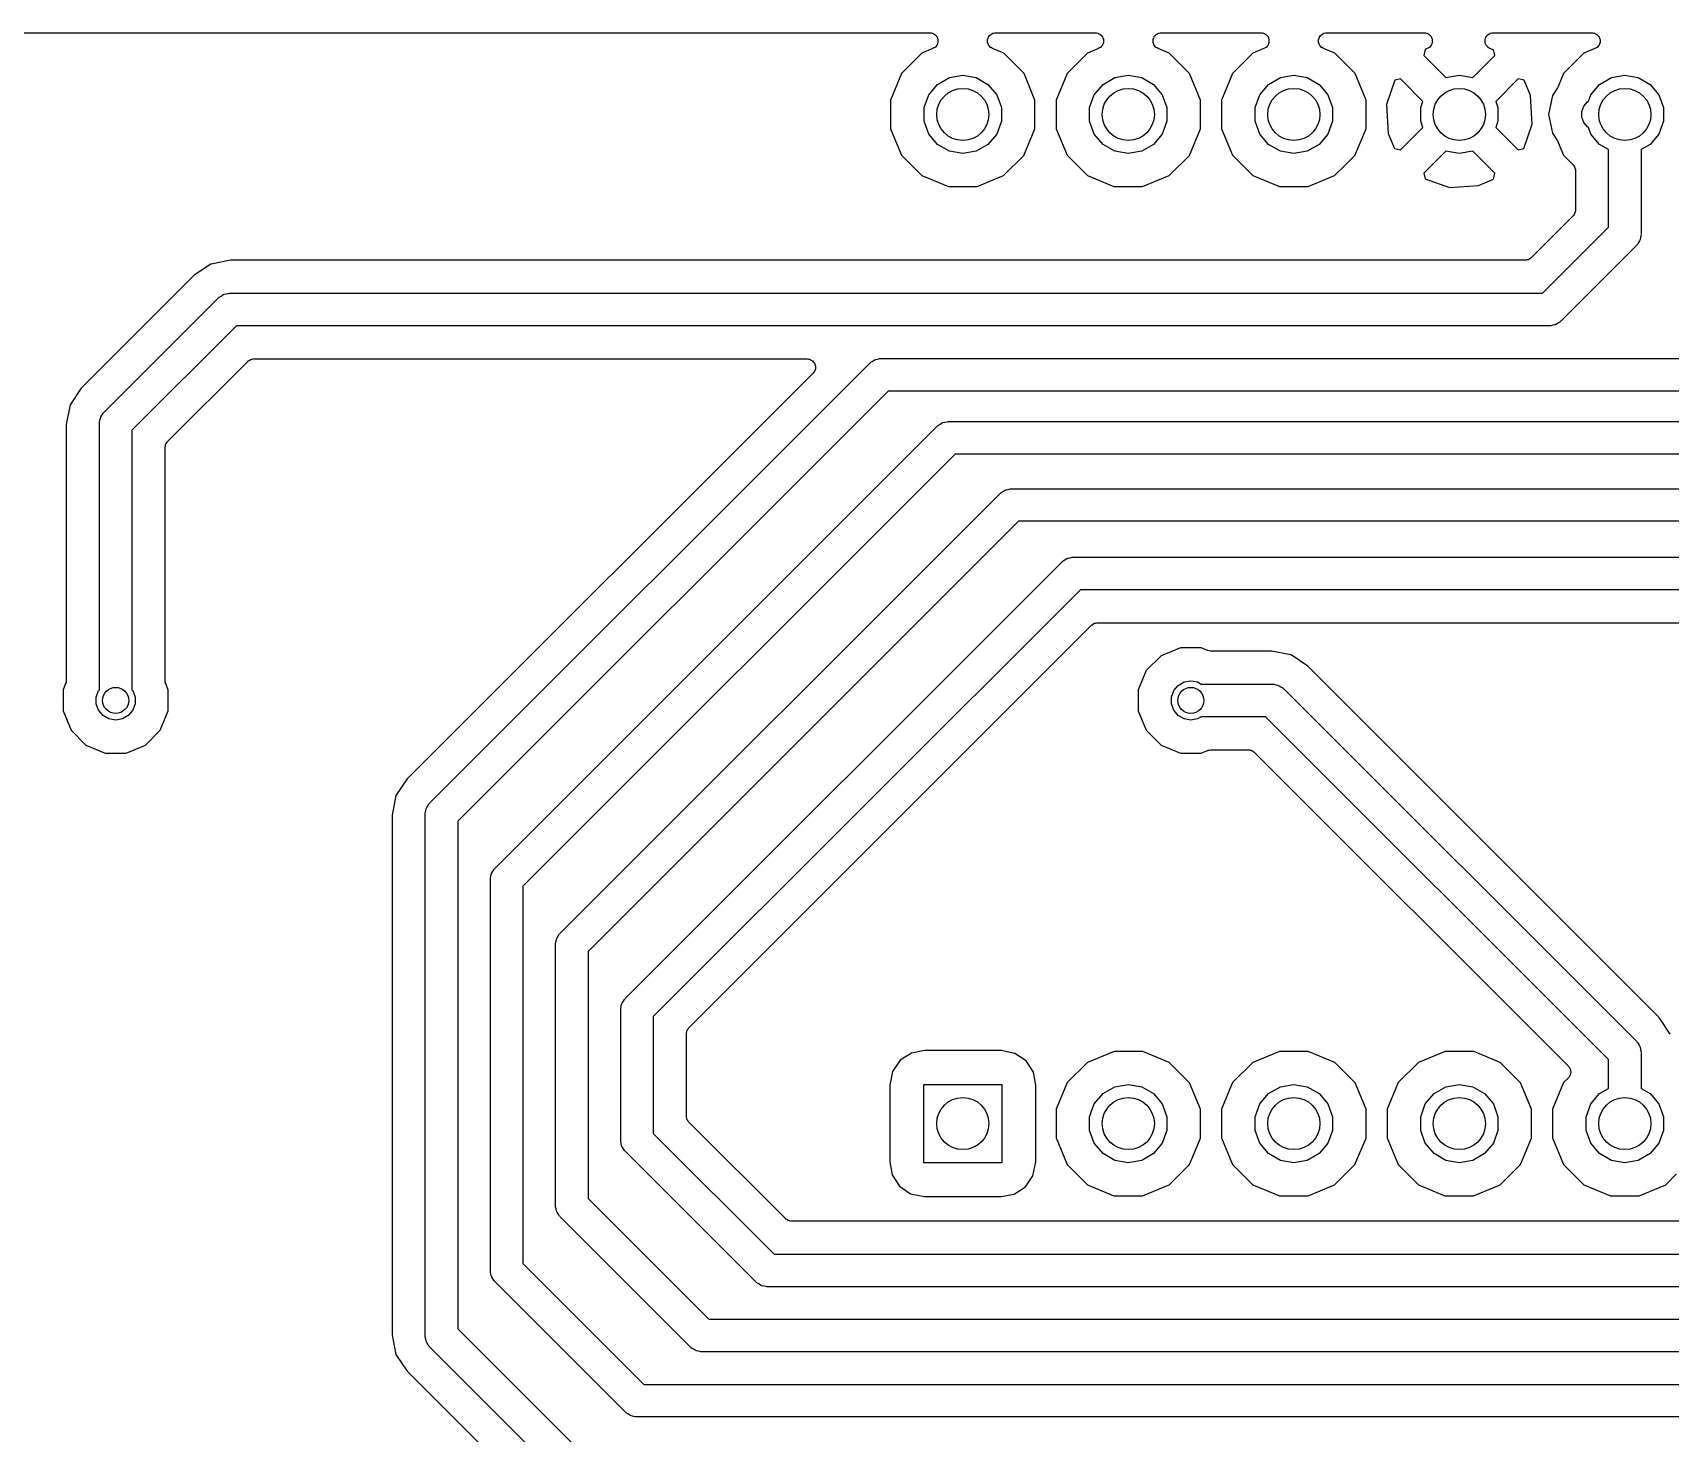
# Model space of a CAD drawing. Extents: x 36 to 201, y -145 to -29.
# Drawn here: x 143.73 to 168.86, y -50.5 to -29 of the extents above; entities that cross this region are included whole.
import ezdxf

# ---------------------------------------------------------------- set-up
doc = ezdxf.new("R2010")
doc.units = 0
doc.header["$MEASUREMENT"] = 0
doc.layers.add('BLACK', color=7, linetype='CONTINUOUS')

msp = doc.modelspace()

# ---------------------------------------------------------------- linework, layer by layer
at = {"layer": 'Black'}
for p, q in [((65.3929, -29), (157.494, -29)), ((157.494, -29), (157.513, -29.0034)), ((157.513, -29.0034), (157.532, -29.0059)), ((157.532, -29.0059), (157.534, -29.0072)), ((157.534, -29.0072), (157.537, -29.0077)), ((157.537, -29.0077), (157.554, -29.0174)), ((157.554, -29.0174), (157.571, -29.0263)), ((157.571, -29.0263), (157.573, -29.0283)), ((157.573, -29.0283), (157.575, -29.0297)), ((157.575, -29.0297), (157.588, -29.0446)), ((157.588, -29.0446), (157.601, -29.0589)), ((157.601, -29.0589), (157.602, -29.0614)), ((157.602, -29.0614), (157.604, -29.0635)), ((157.604, -29.0635), (157.61, -29.0817)), ((157.61, -29.0817), (157.618, -29.0996)), ((157.619, -29.1491), (157.612, -29.1673)), ((157.618, -29.0996), (157.618, -29.1024)), ((157.618, -29.1024), (157.619, -29.1049)), ((157.619, -29.1049), (157.619, -29.1243)), ((157.619, -29.1243), (157.619, -29.1437)), ((157.619, -29.1437), (157.619, -29.1463)), ((157.619, -29.1463), (157.619, -29.1491)), ((158.38, -29.1435), (158.381, -29.1242)), ((158.381, -29.1462), (158.38, -29.1435)), ((158.381, -29.1049), (158.382, -29.1023)), ((158.381, -29.1242), (158.381, -29.1049)), ((158.381, -29.1491), (158.381, -29.1462)), ((158.388, -29.1672), (158.381, -29.1491)), ((158.382, -29.0994), (158.39, -29.0816)), ((158.382, -29.1023), (158.382, -29.0994)), ((158.39, -29.0816), (158.396, -29.0635)), ((158.396, -29.0635), (158.398, -29.0613)), ((158.398, -29.0613), (158.399, -29.0587)), ((158.399, -29.0587), (158.412, -29.0445)), ((158.412, -29.0445), (158.425, -29.0297)), ((158.425, -29.0297), (158.427, -29.0283)), ((158.427, -29.0283), (158.429, -29.0262)), ((158.429, -29.0262), (158.446, -29.0173)), ((158.446, -29.0173), (158.463, -29.0077)), ((158.463, -29.0077), (158.466, -29.0072)), ((158.466, -29.0072), (158.468, -29.0058)), ((158.468, -29.0058), (158.487, -29.0033)), ((158.487, -29.0033), (158.506, -29)), ((158.506, -29), (160.034, -29)), ((160.034, -29), (160.053, -29.0034)), ((160.053, -29.0034), (160.072, -29.0059)), ((160.072, -29.0059), (160.074, -29.0072)), ((160.074, -29.0072), (160.077, -29.0077)), ((160.077, -29.0077), (160.094, -29.0174)), ((160.094, -29.0174), (160.111, -29.0263)), ((160.111, -29.0263), (160.113, -29.0283)), ((160.113, -29.0283), (160.115, -29.0297)), ((160.115, -29.0297), (160.128, -29.0446)), ((160.128, -29.0446), (160.141, -29.0589)), ((160.141, -29.0589), (160.142, -29.0614)), ((160.142, -29.0614), (160.144, -29.0635)), ((160.144, -29.0635), (160.15, -29.0817)), ((160.15, -29.0817), (160.158, -29.0996)), ((160.159, -29.1491), (160.152, -29.1673)), ((160.158, -29.0996), (160.158, -29.1024)), ((160.158, -29.1024), (160.159, -29.1049)), ((160.159, -29.1049), (160.159, -29.1243)), ((160.159, -29.1243), (160.159, -29.1437)), ((160.159, -29.1437), (160.159, -29.1463)), ((160.159, -29.1463), (160.159, -29.1491)), ((160.92, -29.1435), (160.921, -29.1242)), ((160.921, -29.1462), (160.92, -29.1435)), ((160.921, -29.1049), (160.922, -29.1023)), ((160.921, -29.1242), (160.921, -29.1049)), ((160.921, -29.1491), (160.921, -29.1462)), ((160.928, -29.1672), (160.921, -29.1491)), ((160.922, -29.0994), (160.93, -29.0816)), ((160.922, -29.1023), (160.922, -29.0994)), ((160.93, -29.0816), (160.936, -29.0635)), ((160.936, -29.0635), (160.938, -29.0613)), ((160.938, -29.0613), (160.939, -29.0587)), ((160.939, -29.0587), (160.952, -29.0445)), ((160.952, -29.0445), (160.965, -29.0297)), ((160.965, -29.0297), (160.967, -29.0283)), ((160.967, -29.0283), (160.969, -29.0262)), ((160.969, -29.0262), (160.986, -29.0173)), ((160.986, -29.0173), (161.003, -29.0077)), ((161.003, -29.0077), (161.006, -29.0072)), ((161.006, -29.0072), (161.008, -29.0058)), ((161.008, -29.0058), (161.027, -29.0033)), ((161.027, -29.0033), (161.046, -29)), ((161.046, -29), (162.574, -29)), ((162.574, -29), (162.593, -29.0034)), ((162.593, -29.0034), (162.612, -29.0059)), ((162.612, -29.0059), (162.614, -29.0072)), ((162.614, -29.0072), (162.617, -29.0077)), ((162.617, -29.0077), (162.634, -29.0174)), ((162.634, -29.0174), (162.651, -29.0263)), ((162.651, -29.0263), (162.653, -29.0283)), ((162.653, -29.0283), (162.655, -29.0297)), ((162.655, -29.0297), (162.668, -29.0446)), ((162.668, -29.0446), (162.681, -29.0589)), ((162.681, -29.0589), (162.682, -29.0614)), ((162.682, -29.0614), (162.684, -29.0635)), ((162.684, -29.0635), (162.69, -29.0817)), ((162.69, -29.0817), (162.698, -29.0996)), ((162.699, -29.1491), (162.692, -29.1673)), ((162.698, -29.0996), (162.698, -29.1024)), ((162.698, -29.1024), (162.699, -29.1049)), ((162.699, -29.1049), (162.699, -29.1243)), ((162.699, -29.1243), (162.699, -29.1437)), ((162.699, -29.1437), (162.699, -29.1463)), ((162.699, -29.1463), (162.699, -29.1491)), ((163.46, -29.1435), (163.461, -29.1242)), ((163.461, -29.1462), (163.46, -29.1435)), ((163.461, -29.1049), (163.462, -29.1023)), ((163.461, -29.1242), (163.461, -29.1049)), ((163.461, -29.1491), (163.461, -29.1462)), ((163.468, -29.1672), (163.461, -29.1491)), ((163.462, -29.0994), (163.47, -29.0816)), ((163.462, -29.1023), (163.462, -29.0994)), ((163.47, -29.0816), (163.476, -29.0635)), ((163.476, -29.0635), (163.478, -29.0613)), ((163.478, -29.0613), (163.479, -29.0587)), ((163.479, -29.0587), (163.492, -29.0445)), ((163.492, -29.0445), (163.505, -29.0297)), ((163.505, -29.0297), (163.507, -29.0283)), ((163.507, -29.0283), (163.509, -29.0262)), ((163.509, -29.0262), (163.526, -29.0173)), ((163.526, -29.0173), (163.543, -29.0077)), ((163.543, -29.0077), (163.546, -29.0072)), ((163.546, -29.0072), (163.548, -29.0058)), ((163.548, -29.0058), (163.567, -29.0033)), ((163.567, -29.0033), (163.586, -29)), ((163.586, -29), (165.08, -29)), ((165.08, -29), (165.099, -29.0034)), ((165.099, -29.0034), (165.118, -29.0059)), ((165.118, -29.0059), (165.121, -29.0072)), ((165.121, -29.0072), (165.124, -29.0077)), ((165.124, -29.0077), (165.14, -29.0173)), ((165.14, -29.0173), (165.157, -29.0262)), ((165.157, -29.0262), (165.159, -29.0283)), ((165.159, -29.0283), (165.162, -29.0297)), ((165.162, -29.0297), (165.174, -29.0445)), ((165.174, -29.0445), (165.187, -29.0588)), ((165.187, -29.0588), (165.188, -29.0614)), ((165.188, -29.0614), (165.19, -29.0635)), ((165.19, -29.0635), (165.197, -29.0817)), ((165.197, -29.0817), (165.204, -29.0995)), ((165.205, -29.1491), (165.199, -29.1672)), ((165.204, -29.0995), (165.204, -29.1023)), ((165.204, -29.1023), (165.205, -29.1049)), ((165.205, -29.1049), (165.205, -29.1243)), ((165.205, -29.1243), (165.206, -29.1436)), ((165.206, -29.1436), (165.205, -29.1462)), ((165.205, -29.1462), (165.205, -29.1491)), ((166.015, -29.1072), (166.016, -29.1061)), ((166.016, -29.1281), (166.015, -29.1072)), ((166.016, -29.1049), (166.023, -29.0853)), ((166.016, -29.1061), (166.016, -29.1049)), ((166.016, -29.1491), (166.016, -29.1281)), ((166.016, -29.1502), (166.016, -29.1491)), ((166.016, -29.1513), (166.016, -29.1502)), ((166.023, -29.0853), (166.029, -29.0655)), ((166.029, -29.0655), (166.03, -29.0646)), ((166.03, -29.0646), (166.031, -29.0635)), ((166.031, -29.0635), (166.044, -29.0475)), ((166.044, -29.0475), (166.057, -29.0312)), ((166.057, -29.0312), (166.058, -29.0306)), ((166.058, -29.0306), (166.059, -29.0297)), ((166.059, -29.0297), (166.077, -29.0192)), ((166.077, -29.0192), (166.095, -29.0085)), ((166.095, -29.0085), (166.096, -29.0082)), ((166.096, -29.0082), (166.097, -29.0077)), ((166.097, -29.0077), (166.118, -29.004)), ((166.118, -29.004), (166.138, -29)), ((166.138, -29), (166.139, -29.0002)), ((166.139, -29.0002), (166.141, -29)), ((166.141, -29), (167.654, -29)), ((167.654, -29), (167.673, -29.0034)), ((167.673, -29.0034), (167.692, -29.0059)), ((167.692, -29.0059), (167.694, -29.0072)), ((167.694, -29.0072), (167.697, -29.0077)), ((167.697, -29.0077), (167.714, -29.0174)), ((167.714, -29.0174), (167.731, -29.0263)), ((167.731, -29.0263), (167.733, -29.0283)), ((167.733, -29.0283), (167.735, -29.0297)), ((167.735, -29.0297), (167.748, -29.0446)), ((167.748, -29.0446), (167.761, -29.0589)), ((167.761, -29.0589), (167.762, -29.0614)), ((167.762, -29.0614), (167.764, -29.0635)), ((167.764, -29.0635), (167.77, -29.0817)), ((167.77, -29.0817), (167.778, -29.0996)), ((167.779, -29.1491), (167.772, -29.1673)), ((167.778, -29.0996), (167.778, -29.1024)), ((167.778, -29.1024), (167.779, -29.1049)), ((167.779, -29.1049), (167.779, -29.1243)), ((167.779, -29.1243), (167.779, -29.1437)), ((167.779, -29.1437), (167.779, -29.1463)), ((167.779, -29.1463), (167.779, -29.1491)), ((157.373, -29.3141), (157.061, -29.6255)), ((157.542, -29.2444), (157.373, -29.3141)), ((157.558, -29.234), (157.542, -29.2444)), ((157.575, -29.2243), (157.558, -29.234)), ((157.577, -29.2222), (157.575, -29.2243)), ((157.579, -29.2207), (157.577, -29.2222)), ((157.591, -29.2053), (157.579, -29.2207)), ((157.604, -29.1905), (157.591, -29.2053)), ((157.606, -29.1857), (157.604, -29.1879)), ((157.604, -29.1879), (157.604, -29.1905)), ((157.612, -29.1673), (157.606, -29.1857)), ((158.394, -29.1855), (158.388, -29.1672)), ((158.395, -29.1878), (158.394, -29.1855)), ((158.396, -29.1905), (158.395, -29.1878)), ((158.409, -29.2053), (158.396, -29.1905)), ((158.42, -29.2206), (158.409, -29.2053)), ((158.423, -29.2221), (158.42, -29.2206)), ((158.425, -29.2243), (158.423, -29.2221)), ((158.441, -29.2339), (158.425, -29.2243)), ((158.458, -29.2443), (158.441, -29.2339)), ((158.628, -29.3152), (158.458, -29.2443)), ((158.94, -29.6272), (158.628, -29.3152)), ((159.913, -29.3141), (159.601, -29.6255)), ((160.082, -29.2444), (159.913, -29.3141)), ((160.098, -29.234), (160.082, -29.2444)), ((160.115, -29.2243), (160.098, -29.234)), ((160.117, -29.2222), (160.115, -29.2243)), ((160.119, -29.2207), (160.117, -29.2222)), ((160.131, -29.2053), (160.119, -29.2207)), ((160.144, -29.1905), (160.131, -29.2053)), ((160.146, -29.1857), (160.144, -29.1879)), ((160.144, -29.1879), (160.144, -29.1905)), ((160.152, -29.1673), (160.146, -29.1857)), ((160.934, -29.1855), (160.928, -29.1672)), ((160.935, -29.1878), (160.934, -29.1855)), ((160.936, -29.1905), (160.935, -29.1878)), ((160.949, -29.2053), (160.936, -29.1905)), ((160.96, -29.2206), (160.949, -29.2053)), ((160.963, -29.2221), (160.96, -29.2206)), ((160.965, -29.2243), (160.963, -29.2221)), ((160.981, -29.2339), (160.965, -29.2243)), ((160.998, -29.2443), (160.981, -29.2339)), ((161.168, -29.3152), (160.998, -29.2443)), ((161.48, -29.6272), (161.168, -29.3152)), ((162.453, -29.3141), (162.141, -29.6255)), ((162.622, -29.2444), (162.453, -29.3141)), ((162.638, -29.234), (162.622, -29.2444)), ((162.655, -29.2243), (162.638, -29.234)), ((162.657, -29.2222), (162.655, -29.2243)), ((162.659, -29.2207), (162.657, -29.2222)), ((162.671, -29.2053), (162.659, -29.2207)), ((162.684, -29.1905), (162.671, -29.2053)), ((162.686, -29.1857), (162.684, -29.1879)), ((162.684, -29.1879), (162.684, -29.1905)), ((162.692, -29.1673), (162.686, -29.1857)), ((163.474, -29.1855), (163.468, -29.1672)), ((163.475, -29.1878), (163.474, -29.1855)), ((163.476, -29.1905), (163.475, -29.1878)), ((163.489, -29.2053), (163.476, -29.1905)), ((163.5, -29.2206), (163.489, -29.2053)), ((163.503, -29.2221), (163.5, -29.2206)), ((163.505, -29.2243), (163.503, -29.2221)), ((163.521, -29.2339), (163.505, -29.2243)), ((163.538, -29.2443), (163.521, -29.2339)), ((163.708, -29.3152), (163.538, -29.2443)), ((164.02, -29.6272), (163.708, -29.3152)), ((165.096, -29.2578), (165.076, -29.3506)), ((165.076, -29.3506), (165.414, -29.6883)), ((165.129, -29.2443), (165.096, -29.2578)), ((165.145, -29.234), (165.129, -29.2443)), ((165.162, -29.2243), (165.145, -29.234)), ((165.164, -29.2221), (165.162, -29.2243)), ((165.166, -29.2206), (165.164, -29.2221)), ((165.178, -29.2053), (165.166, -29.2206)), ((165.19, -29.1905), (165.178, -29.2053)), ((165.191, -29.1879), (165.19, -29.1905)), ((165.193, -29.1856), (165.191, -29.1879)), ((165.199, -29.1672), (165.193, -29.1856)), ((165.826, -29.6883), (166.164, -29.3506)), ((166.023, -29.1708), (166.016, -29.1513)), ((166.031, -29.1905), (166.023, -29.1708)), ((166.031, -29.1914), (166.031, -29.1905)), ((166.032, -29.1925), (166.031, -29.1914)), ((166.046, -29.2083), (166.032, -29.1925)), ((166.059, -29.2243), (166.046, -29.2083)), ((166.06, -29.2249), (166.059, -29.2243)), ((166.061, -29.2258), (166.06, -29.2249)), ((166.079, -29.2359), (166.061, -29.2258)), ((166.097, -29.2463), (166.079, -29.2359)), ((166.098, -29.2465), (166.097, -29.2463)), ((166.099, -29.2471), (166.098, -29.2465)), ((166.145, -29.2628), (166.099, -29.2471)), ((166.164, -29.3506), (166.145, -29.2628)), ((167.533, -29.3141), (167.221, -29.6255)), ((167.702, -29.2444), (167.533, -29.3141)), ((167.718, -29.234), (167.702, -29.2444)), ((167.735, -29.2243), (167.718, -29.234)), ((167.737, -29.2222), (167.735, -29.2243)), ((167.739, -29.2207), (167.737, -29.2222)), ((167.751, -29.2053), (167.739, -29.2207)), ((167.764, -29.1905), (167.751, -29.2053)), ((167.766, -29.1857), (167.764, -29.1879)), ((167.764, -29.1879), (167.764, -29.1905)), ((167.772, -29.1673), (167.766, -29.1857)), ((157.061, -29.6255), (156.892, -30.0326)), ((157.794, -29.688), (158, -29.6517)), ((158, -29.6517), (158.206, -29.688)), ((159.108, -30.0346), (158.94, -29.6272)), ((159.601, -29.6255), (159.432, -30.0326)), ((160.334, -29.688), (160.54, -29.6517)), ((160.54, -29.6517), (160.746, -29.688)), ((161.648, -30.0346), (161.48, -29.6272)), ((162.141, -29.6255), (161.972, -30.0326)), ((162.874, -29.688), (163.08, -29.6517)), ((163.08, -29.6517), (163.286, -29.688)), ((164.188, -30.0346), (164.02, -29.6272)), ((165.414, -29.688), (165.62, -29.6517)), ((165.62, -29.6517), (165.826, -29.688)), ((167.221, -29.6255), (167.138, -29.8256)), ((167.954, -29.688), (168.16, -29.6517)), ((168.16, -29.6517), (168.366, -29.688)), ((157.478, -29.9529), (157.613, -29.7926)), ((157.613, -29.7926), (157.794, -29.688)), ((158.206, -29.688), (158.387, -29.7926)), ((158.387, -29.7926), (158.522, -29.9529)), ((160.018, -29.9529), (160.153, -29.7926)), ((160.153, -29.7926), (160.334, -29.688)), ((160.746, -29.688), (160.927, -29.7926)), ((160.927, -29.7926), (161.062, -29.9529)), ((162.558, -29.9529), (162.693, -29.7926)), ((162.693, -29.7926), (162.874, -29.688)), ((163.286, -29.688), (163.467, -29.7926)), ((163.467, -29.7926), (163.602, -29.9529)), ((164.629, -29.7291), (164.501, -30.1024)), ((164.717, -29.7098), (164.629, -29.7291)), ((165.061, -30.0546), (164.717, -29.7098)), ((165.414, -29.6883), (165.414, -29.688)), ((165.826, -29.688), (165.826, -29.6883)), ((166.523, -29.7098), (166.179, -30.0546)), ((166.616, -29.7302), (166.523, -29.7098)), ((166.712, -29.9616), (166.616, -29.7302)), ((167.126, -29.8474), (167.048, -29.9649)), ((167.131, -29.836), (167.126, -29.8474)), ((167.138, -29.8256), (167.131, -29.836)), ((167.638, -29.9529), (167.773, -29.7926)), ((167.773, -29.7926), (167.954, -29.688)), ((168.366, -29.688), (168.547, -29.7926)), ((168.547, -29.7926), (168.682, -29.9529)), ((156.892, -30.0326), (156.892, -30.4734)), ((157.407, -30.1494), (157.478, -29.9529)), ((157.407, -30.3586), (157.407, -30.1494)), ((158.522, -29.9529), (158.593, -30.1494)), ((158.593, -30.1494), (158.593, -30.3586)), ((159.108, -30.4754), (159.108, -30.0346)), ((159.432, -30.0326), (159.432, -30.4734)), ((159.947, -30.1494), (160.018, -29.9529)), ((159.947, -30.3586), (159.947, -30.1494)), ((161.062, -29.9529), (161.133, -30.1494)), ((161.133, -30.1494), (161.133, -30.3586)), ((161.648, -30.4754), (161.648, -30.0346)), ((161.972, -30.0326), (161.972, -30.4734)), ((162.487, -30.1494), (162.558, -29.9529)), ((162.487, -30.3586), (162.487, -30.1494)), ((163.602, -29.9529), (163.673, -30.1494)), ((163.673, -30.1494), (163.673, -30.3586)), ((164.188, -30.0849), (164.188, -30.0346)), ((164.188, -30.4754), (164.188, -30.0849)), ((164.188, -30.0849), (164.188, -30.0849)), ((164.188, -30.0849), (164.188, -30.0849)), ((164.501, -30.1024), (164.528, -30.5464)), ((165.027, -30.1494), (165.061, -30.0546)), ((165.027, -30.3586), (165.027, -30.1494)), ((166.179, -30.0546), (166.213, -30.1494)), ((166.213, -30.1494), (166.213, -30.3586)), ((166.739, -30.4056), (166.712, -29.9616)), ((167.048, -29.9649), (166.99, -30.254)), ((167.5, -30.2106), (167.529, -30.129)), ((167.529, -30.129), (167.585, -30.0625)), ((167.585, -30.0625), (167.602, -30.0528)), ((167.602, -30.0528), (167.638, -29.9529)), ((168.682, -29.9529), (168.753, -30.1494)), ((168.753, -30.1494), (168.753, -30.3586)), ((157.478, -30.5551), (157.407, -30.3586)), ((158.593, -30.3586), (158.522, -30.5551)), ((160.018, -30.5551), (159.947, -30.3586)), ((161.133, -30.3586), (161.062, -30.5551)), ((162.558, -30.5551), (162.487, -30.3586)), ((163.673, -30.3586), (163.602, -30.5551)), ((165.061, -30.4534), (165.027, -30.3586)), ((166.213, -30.3586), (166.179, -30.4534)), ((166.611, -30.7789), (166.739, -30.4056)), ((166.99, -30.254), (167.048, -30.5431)), ((167.5, -30.2974), (167.5, -30.2106)), ((167.529, -30.379), (167.5, -30.2974)), ((167.585, -30.4455), (167.529, -30.379)), ((168.753, -30.3586), (168.682, -30.5551)), ((156.892, -30.4734), (157.06, -30.8808)), ((157.613, -30.7154), (157.478, -30.5551)), ((158.522, -30.5551), (158.387, -30.7154)), ((158.939, -30.8825), (159.108, -30.4754)), ((159.432, -30.4734), (159.6, -30.8808)), ((160.153, -30.7154), (160.018, -30.5551)), ((161.062, -30.5551), (160.927, -30.7154)), ((161.479, -30.8825), (161.648, -30.4754)), ((161.972, -30.4734), (162.14, -30.8808)), ((162.693, -30.7154), (162.558, -30.5551)), ((163.602, -30.5551), (163.467, -30.7154)), ((164.019, -30.8825), (164.188, -30.4754)), ((164.528, -30.5464), (164.624, -30.7778)), ((164.717, -30.7982), (165.061, -30.4534)), ((166.179, -30.4534), (166.523, -30.7982)), ((167.048, -30.5431), (167.126, -30.6606)), ((167.602, -30.4552), (167.585, -30.4455)), ((167.638, -30.5551), (167.602, -30.4552)), ((167.773, -30.7154), (167.638, -30.5551)), ((168.682, -30.5551), (168.547, -30.7154)), ((157.06, -30.8808), (157.372, -31.1928)), ((157.794, -30.82), (157.613, -30.7154)), ((158, -30.8563), (157.794, -30.82)), ((158.206, -30.82), (158, -30.8563)), ((158.387, -30.7154), (158.206, -30.82)), ((158.627, -31.1939), (158.939, -30.8825)), ((159.6, -30.8808), (159.912, -31.1928)), ((160.334, -30.82), (160.153, -30.7154)), ((160.54, -30.8563), (160.334, -30.82)), ((160.746, -30.82), (160.54, -30.8563)), ((160.927, -30.7154), (160.746, -30.82)), ((161.167, -31.1939), (161.479, -30.8825)), ((162.14, -30.8808), (162.452, -31.1928)), ((162.874, -30.82), (162.693, -30.7154)), ((163.08, -30.8563), (162.874, -30.82)), ((163.286, -30.82), (163.08, -30.8563)), ((163.467, -30.7154), (163.286, -30.82)), ((163.874, -31.0269), (164.019, -30.8825)), ((164.624, -30.7778), (164.717, -30.7982)), ((165.414, -30.8197), (165.076, -31.1574)), ((165.414, -30.82), (165.414, -30.8197)), ((165.62, -30.8563), (165.414, -30.82)), ((165.826, -30.82), (165.62, -30.8563)), ((166.164, -31.1574), (165.826, -30.8197)), ((165.826, -30.8197), (165.826, -30.82)), ((166.523, -30.7982), (166.611, -30.7789)), ((167.126, -30.6606), (167.132, -30.672)), ((167.132, -30.672), (167.138, -30.6826)), ((167.138, -30.6826), (167.22, -30.8808)), ((167.22, -30.8808), (167.365, -31.0258)), ((167.91, -30.7946), (167.773, -30.7154)), ((167.91, -31.9864), (167.91, -30.7946)), ((168.547, -30.7154), (168.41, -30.7946)), ((168.41, -30.7946), (168.41, -32.09)), ((163.707, -31.1939), (163.874, -31.0269)), ((165.076, -31.1574), (165.095, -31.2452)), ((166.144, -31.2502), (166.164, -31.1574)), ((167.365, -31.0258), (167.368, -31.0303)), ((167.368, -31.0303), (167.372, -31.0339)), ((167.372, -31.0339), (167.381, -31.0483)), ((167.381, -31.0483), (167.39, -31.062)), ((167.39, -31.062), (167.392, -31.0673)), ((167.392, -31.0673), (167.394, -31.0721)), ((167.394, -31.0721), (167.397, -31.0885)), ((167.397, -31.0885), (167.402, -31.1046)), ((167.402, -31.1046), (167.401, -31.1101)), ((167.401, -31.1101), (167.402, -31.1155)), ((167.402, -31.1155), (167.402, -31.7234)), ((157.372, -31.1928), (157.779, -31.3618)), ((157.779, -31.3618), (158.219, -31.3622)), ((158.219, -31.3622), (158.627, -31.1939)), ((159.912, -31.1928), (160.319, -31.3618)), ((160.319, -31.3618), (160.759, -31.3622)), ((160.759, -31.3622), (161.167, -31.1939)), ((162.452, -31.1928), (162.859, -31.3618)), ((162.859, -31.3618), (163.299, -31.3622)), ((163.299, -31.3622), (163.707, -31.1939)), ((165.095, -31.2452), (165.468, -31.3735)), ((165.468, -31.3735), (165.912, -31.346)), ((165.912, -31.346), (166.144, -31.2502)), ((167.365, -31.8132), (166.723, -32.4548)), ((167.368, -31.8086), (167.365, -31.8132)), ((167.372, -31.8051), (167.368, -31.8086)), ((167.381, -31.7907), (167.372, -31.8051)), ((167.39, -31.7771), (167.381, -31.7907)), ((167.392, -31.7717), (167.39, -31.7771)), ((167.394, -31.7669), (167.392, -31.7717)), ((167.397, -31.7505), (167.394, -31.7669)), ((167.402, -31.7345), (167.397, -31.7505)), ((167.402, -31.7234), (167.401, -31.7289)), ((167.401, -31.7289), (167.402, -31.7345)), ((166.896, -33), (167.91, -31.9864)), ((168.401, -32.1433), (168.395, -32.1755)), ((168.409, -32.1118), (168.401, -32.1433)), ((168.41, -32.09), (168.408, -32.1008)), ((168.408, -32.1008), (168.409, -32.1118)), ((168.337, -32.2668), (167.177, -33.4268)), ((168.343, -32.2578), (168.337, -32.2668)), ((168.352, -32.2507), (168.343, -32.2578)), ((168.368, -32.2224), (168.352, -32.2507)), ((168.387, -32.1957), (168.368, -32.2224)), ((168.389, -32.185), (168.387, -32.1957)), ((168.395, -32.1755), (168.389, -32.185)), ((146.461, -32.552), (146.205, -32.7229)), ((146.492, -32.5457), (146.461, -32.552)), ((146.763, -32.492), (146.492, -32.5457)), ((146.492, -32.5457), (146.492, -32.5457)), ((166.633, -32.492), (146.763, -32.492)), ((166.639, -32.491), (166.633, -32.492)), ((166.644, -32.4915), (166.639, -32.491)), ((166.661, -32.4872), (166.644, -32.4915)), ((166.677, -32.4843), (166.661, -32.4872)), ((166.682, -32.4815), (166.677, -32.4843)), ((166.687, -32.4801), (166.682, -32.4815)), ((166.701, -32.4706), (166.687, -32.4801)), ((166.715, -32.4623), (166.701, -32.4706)), ((166.719, -32.458), (166.715, -32.4623)), ((166.723, -32.4548), (166.719, -32.458)), ((146.205, -32.7229), (144.473, -34.4552)), ((144.823, -34.8232), (146.573, -33.0732)), ((146.573, -33.0732), (146.582, -33.0669)), ((146.582, -33.0669), (146.589, -33.0585)), ((146.589, -33.0585), (146.618, -33.0422)), ((146.618, -33.0422), (146.644, -33.0234)), ((146.644, -33.0234), (146.655, -33.0206)), ((146.655, -33.0206), (146.664, -33.0151)), ((146.664, -33.0151), (146.697, -33.0094)), ((146.697, -33.0094), (146.728, -33.001)), ((146.728, -33.001), (146.739, -33.0019)), ((146.739, -33.0019), (146.75, -33)), ((146.75, -33), (153.75, -33)), ((153.75, -33), (166.896, -33)), ((146.854, -33.5), (145.25, -35.1036)), ((153.75, -33.5), (146.854, -33.5)), ((167, -33.5), (153.75, -33.5)), ((167.011, -33.4981), (167, -33.5)), ((167.022, -33.499), (167.011, -33.4981)), ((167.053, -33.4906), (167.022, -33.499)), ((167.086, -33.4849), (167.053, -33.4906)), ((167.095, -33.4794), (167.086, -33.4849)), ((167.106, -33.4766), (167.095, -33.4794)), ((167.132, -33.4578), (167.106, -33.4766)), ((167.161, -33.4415), (167.132, -33.4578)), ((167.168, -33.4331), (167.161, -33.4415)), ((167.177, -33.4268), (167.168, -33.4331)), ((145.795, -35.2768), (147.027, -34.0452)), ((147.027, -34.0452), (147.031, -34.042)), ((147.031, -34.042), (147.035, -34.0377)), ((147.035, -34.0377), (147.049, -34.0294)), ((147.049, -34.0294), (147.063, -34.0199)), ((147.063, -34.0199), (147.068, -34.0185)), ((147.068, -34.0185), (147.073, -34.0157)), ((147.073, -34.0157), (147.089, -34.0128)), ((147.089, -34.0128), (147.106, -34.0085)), ((147.106, -34.0085), (147.111, -34.009)), ((147.111, -34.009), (147.117, -34.008)), ((147.117, -34.008), (155.613, -34.008)), ((149.823, -40.8232), (156.573, -34.0732)), ((155.613, -34.008), (155.63, -34.0109)), ((155.63, -34.0109), (155.646, -34.0123)), ((155.646, -34.0123), (155.651, -34.0147)), ((155.651, -34.0147), (155.657, -34.0157)), ((155.657, -34.0157), (155.671, -34.024)), ((155.671, -34.024), (155.686, -34.031)), ((155.686, -34.031), (155.69, -34.0349)), ((155.69, -34.0349), (155.695, -34.0377)), ((155.695, -34.0377), (155.706, -34.0504)), ((155.706, -34.0504), (155.717, -34.0622)), ((155.717, -34.0622), (155.72, -34.0672)), ((155.72, -34.0672), (155.723, -34.0715)), ((155.723, -34.0715), (155.729, -34.0871)), ((155.729, -34.0871), (155.736, -34.1021)), ((155.733, -34.1726), (155.729, -34.1887)), ((155.738, -34.1571), (155.733, -34.1726)), ((155.736, -34.1021), (155.737, -34.1077)), ((155.737, -34.1077), (155.738, -34.1129)), ((155.738, -34.1129), (155.738, -34.1295)), ((155.738, -34.1295), (155.74, -34.1461)), ((155.74, -34.1461), (155.738, -34.1515)), ((155.738, -34.1515), (155.738, -34.1571)), ((156.573, -34.0732), (156.582, -34.0669)), ((156.582, -34.0669), (156.589, -34.0585)), ((156.589, -34.0585), (156.618, -34.0422)), ((156.618, -34.0422), (156.644, -34.0234)), ((156.644, -34.0234), (156.655, -34.0206)), ((156.655, -34.0206), (156.664, -34.0151)), ((156.664, -34.0151), (156.697, -34.0094)), ((156.697, -34.0094), (156.728, -34.001)), ((156.728, -34.001), (156.739, -34.0019)), ((156.739, -34.0019), (156.75, -34)), ((156.75, -34), (177.646, -34)), ((155.703, -34.2248), (149.473, -40.4552)), ((155.713, -34.2112), (155.703, -34.2248)), ((155.723, -34.1985), (155.713, -34.2112)), ((155.725, -34.1932), (155.723, -34.1985)), ((155.729, -34.1887), (155.725, -34.1932)), ((144.473, -34.4552), (144.302, -34.7109)), ((156.854, -34.5), (150.25, -41.1036)), ((177.75, -34.5), (156.854, -34.5)), ((144.302, -34.7109), (144.242, -35.0125)), ((144.759, -34.9467), (144.765, -34.9145)), ((144.765, -34.9145), (144.771, -34.905)), ((144.771, -34.905), (144.773, -34.8943)), ((144.773, -34.8943), (144.792, -34.8676)), ((144.792, -34.8676), (144.808, -34.8393)), ((144.808, -34.8393), (144.817, -34.8322)), ((144.817, -34.8322), (144.823, -34.8232)), ((144.242, -35.0125), (144.242, -38.9432)), ((144.75, -35), (144.752, -34.9892)), ((144.75, -39.0866), (144.75, -35)), ((144.751, -34.9782), (144.759, -34.9467)), ((144.752, -34.9892), (144.751, -34.9782)), ((145.25, -35.1036), (145.25, -39.0866)), ((150.823, -41.8232), (157.603, -35.0432)), ((157.603, -35.0432), (157.612, -35.0369)), ((157.612, -35.0369), (157.619, -35.0285)), ((157.619, -35.0285), (157.648, -35.0122)), ((157.648, -35.0122), (157.674, -34.9934)), ((157.674, -34.9934), (157.685, -34.9906)), ((157.685, -34.9906), (157.694, -34.9851)), ((157.694, -34.9851), (157.727, -34.9794)), ((157.727, -34.9794), (157.758, -34.971)), ((157.758, -34.971), (157.769, -34.9719)), ((157.769, -34.9719), (157.78, -34.97)), ((157.78, -34.97), (180.396, -34.97)), ((145.758, -35.3555), (145.763, -35.3395)), ((145.759, -35.3611), (145.758, -35.3555)), ((145.758, -35.3666), (145.759, -35.3611)), ((145.758, -38.9434), (145.758, -35.3666)), ((145.763, -35.3395), (145.766, -35.3231)), ((145.766, -35.3231), (145.768, -35.3183)), ((145.768, -35.3183), (145.77, -35.3129)), ((145.77, -35.3129), (145.779, -35.2993)), ((145.779, -35.2993), (145.788, -35.2849)), ((145.788, -35.2849), (145.792, -35.2814)), ((145.792, -35.2814), (145.795, -35.2768)), ((157.884, -35.47), (151.25, -42.1036)), ((180.5, -35.47), (157.884, -35.47)), ((151.823, -42.8232), (158.573, -36.0732)), ((158.573, -36.0732), (158.582, -36.0669)), ((158.582, -36.0669), (158.589, -36.0585)), ((158.589, -36.0585), (158.618, -36.0422)), ((158.618, -36.0422), (158.644, -36.0234)), ((158.644, -36.0234), (158.655, -36.0206)), ((158.655, -36.0206), (158.664, -36.0151)), ((158.664, -36.0151), (158.697, -36.0094)), ((158.697, -36.0094), (158.728, -36.001)), ((158.728, -36.001), (158.739, -36.0019)), ((158.739, -36.0019), (158.75, -36)), ((158.75, -36), (181.646, -36)), ((158.854, -36.5), (152.25, -43.1036)), ((181.75, -36.5), (158.854, -36.5)), ((152.823, -43.8232), (159.523, -37.1232)), ((159.523, -37.1232), (159.532, -37.1169)), ((159.532, -37.1169), (159.539, -37.1085)), ((159.539, -37.1085), (159.568, -37.0922)), ((159.568, -37.0922), (159.594, -37.0734)), ((159.594, -37.0734), (159.605, -37.0706)), ((159.605, -37.0706), (159.614, -37.0651)), ((159.614, -37.0651), (159.647, -37.0594)), ((159.647, -37.0594), (159.678, -37.051)), ((159.678, -37.051), (159.689, -37.0519)), ((159.689, -37.0519), (159.7, -37.05)), ((159.7, -37.05), (182.096, -37.05)), ((159.804, -37.55), (153.25, -44.1036)), ((182.2, -37.55), (159.804, -37.55)), ((158.727, -39.3454), (159.977, -38.0952)), ((159.977, -38.0952), (159.981, -38.092)), ((159.981, -38.092), (159.985, -38.0877)), ((159.985, -38.0877), (159.999, -38.0794)), ((159.999, -38.0794), (160.013, -38.0699)), ((160.013, -38.0699), (160.018, -38.0685)), ((160.018, -38.0685), (160.023, -38.0657)), ((160.023, -38.0657), (160.039, -38.0628)), ((160.039, -38.0628), (160.056, -38.0585)), ((160.056, -38.0585), (160.061, -38.059)), ((160.061, -38.059), (160.067, -38.058)), ((160.067, -38.058), (182.187, -38.058)), ((161.34, -38.4419), (161.043, -38.5646)), ((161.661, -38.4421), (161.34, -38.4419)), ((161.758, -38.4823), (161.661, -38.4421)), ((161.043, -38.5646), (160.815, -38.7917)), ((161.761, -38.4829), (161.758, -38.4823)), ((161.763, -38.4843), (161.761, -38.4829)), ((161.782, -38.4877), (161.763, -38.4843)), ((161.801, -38.4919), (161.782, -38.4877)), ((161.804, -38.4915), (161.801, -38.4919)), ((161.807, -38.492), (161.804, -38.4915)), ((162.737, -38.492), (161.807, -38.492)), ((163.008, -38.5457), (162.737, -38.492)), ((163.039, -38.552), (163.008, -38.5457)), ((163.008, -38.5457), (163.008, -38.5457)), ((163.295, -38.7229), (163.039, -38.552)), ((144.242, -38.9488), (144.238, -38.9676)), ((144.242, -38.9432), (144.242, -38.946)), ((144.242, -38.946), (144.242, -38.9488)), ((145.758, -38.9461), (145.758, -38.9434)), ((145.758, -38.9489), (145.758, -38.9461)), ((145.762, -38.9678), (145.758, -38.9489)), ((160.815, -38.7917), (160.692, -39.0886)), ((161.397, -38.967), (161.5, -38.9489)), ((161.5, -38.9489), (161.603, -38.967)), ((164.134, -39.5621), (163.295, -38.7229)), ((144.232, -38.9919), (144.192, -39.0886)), ((144.192, -39.0886), (144.192, -39.41)), ((144.233, -38.9891), (144.232, -38.9919)), ((144.234, -38.9866), (144.233, -38.9891)), ((144.238, -38.9676), (144.234, -38.9866)), ((144.703, -39.1977), (144.739, -39.0994)), ((144.703, -39.3023), (144.703, -39.1977)), ((144.739, -39.0994), (144.75, -39.0866)), ((145.25, -39.0866), (145.261, -39.0994)), ((145.261, -39.0994), (145.297, -39.1977)), ((145.297, -39.1977), (145.297, -39.3023)), ((145.766, -38.9869), (145.762, -38.9678)), ((145.767, -38.9892), (145.766, -38.9869)), ((145.768, -38.9919), (145.767, -38.9892)), ((145.808, -39.09), (145.768, -38.9919)), ((145.808, -39.4114), (145.808, -39.09)), ((160.692, -39.0886), (160.692, -39.41)), ((161.203, -39.1977), (161.239, -39.0994)), ((161.203, -39.3023), (161.203, -39.1977)), ((161.239, -39.0994), (161.306, -39.0193)), ((161.306, -39.0193), (161.397, -38.967)), ((161.603, -38.967), (161.66, -39)), ((161.66, -39), (162.75, -39)), ((162.75, -39), (162.761, -39.0019)), ((162.761, -39.0019), (162.772, -39.001)), ((162.772, -39.001), (162.803, -39.0094)), ((162.803, -39.0094), (162.836, -39.0151)), ((162.836, -39.0151), (162.845, -39.0206)), ((162.845, -39.0206), (162.856, -39.0234)), ((162.856, -39.0234), (162.882, -39.0422)), ((162.882, -39.0422), (162.911, -39.0585)), ((162.911, -39.0585), (162.918, -39.0669)), ((162.918, -39.0669), (162.927, -39.0732)), ((162.927, -39.0732), (168.337, -44.4832)), ((144.192, -39.41), (144.315, -39.7071)), ((144.739, -39.4006), (144.703, -39.3023)), ((144.806, -39.4807), (144.739, -39.4006)), ((145.261, -39.4006), (145.194, -39.4807)), ((145.297, -39.3023), (145.261, -39.4006)), ((145.685, -39.7083), (145.808, -39.4114)), ((153.795, -44.2768), (158.727, -39.3454)), ((158.727, -39.3454), (158.727, -39.3454)), ((160.692, -39.41), (160.815, -39.7071)), ((161.239, -39.4006), (161.203, -39.3023)), ((161.306, -39.4807), (161.239, -39.4006)), ((144.897, -39.533), (144.806, -39.4807)), ((145, -39.5511), (144.897, -39.533)), ((145.103, -39.533), (145, -39.5511)), ((145.194, -39.4807), (145.103, -39.533)), ((161.397, -39.533), (161.306, -39.4807)), ((161.5, -39.5511), (161.397, -39.533)), ((161.603, -39.533), (161.5, -39.5511)), ((161.66, -39.5), (161.603, -39.533)), ((162.646, -39.5), (161.66, -39.5)), ((167.91, -44.7636), (162.646, -39.5)), ((168.687, -44.1152), (164.134, -39.5621)), ((164.134, -39.5621), (164.134, -39.5621)), ((144.315, -39.7071), (144.542, -39.9346)), ((144.542, -39.9346), (144.839, -40.0579)), ((145.16, -40.0581), (145.457, -39.9354)), ((145.457, -39.9354), (145.685, -39.7083)), ((160.815, -39.7071), (161.042, -39.9346)), ((161.042, -39.9346), (161.339, -40.0579)), ((144.839, -40.0579), (145.16, -40.0581)), ((161.339, -40.0579), (161.66, -40.0581)), ((161.66, -40.0581), (161.758, -40.0176)), ((161.758, -40.0176), (161.761, -40.017)), ((161.761, -40.017), (161.763, -40.0157)), ((161.763, -40.0157), (161.782, -40.0123)), ((161.782, -40.0123), (161.801, -40.0081)), ((161.801, -40.0081), (161.804, -40.0085)), ((161.804, -40.0085), (161.807, -40.008)), ((161.807, -40.008), (162.383, -40.008)), ((162.383, -40.008), (162.389, -40.009)), ((162.389, -40.009), (162.394, -40.0085)), ((162.394, -40.0085), (162.411, -40.0128)), ((162.411, -40.0128), (162.427, -40.0157)), ((162.427, -40.0157), (162.432, -40.0185)), ((162.432, -40.0185), (162.437, -40.0199)), ((162.437, -40.0199), (162.451, -40.0294)), ((162.451, -40.0294), (162.465, -40.0377)), ((162.465, -40.0377), (162.469, -40.042)), ((162.469, -40.042), (162.473, -40.0452)), ((162.473, -40.0452), (167.294, -44.8656)), ((149.473, -40.4552), (149.302, -40.7109)), ((149.302, -40.7109), (149.242, -41.0125)), ((149.751, -40.9782), (149.759, -40.9467)), ((149.759, -40.9467), (149.765, -40.9145)), ((149.765, -40.9145), (149.771, -40.905)), ((149.771, -40.905), (149.773, -40.8943)), ((149.773, -40.8943), (149.792, -40.8676)), ((149.792, -40.8676), (149.808, -40.8393)), ((149.808, -40.8393), (149.817, -40.8322)), ((149.817, -40.8322), (149.823, -40.8232)), ((149.242, -41.0125), (149.242, -48.9875)), ((149.75, -41), (149.752, -40.9892)), ((149.75, -49), (149.75, -41)), ((149.752, -40.9892), (149.751, -40.9782)), ((150.25, -41.1036), (150.25, -48.8964)), ((150.751, -41.9782), (150.759, -41.9467)), ((150.759, -41.9467), (150.765, -41.9145)), ((150.765, -41.9145), (150.771, -41.905)), ((150.771, -41.905), (150.773, -41.8943)), ((150.773, -41.8943), (150.792, -41.8676)), ((150.792, -41.8676), (150.808, -41.8393)), ((150.808, -41.8393), (150.817, -41.8322)), ((150.817, -41.8322), (150.823, -41.8232)), ((150.75, -42), (150.752, -41.9892)), ((150.75, -48), (150.75, -42)), ((150.752, -41.9892), (150.751, -41.9782)), ((151.25, -42.1036), (151.25, -47.8964)), ((151.751, -42.9782), (151.759, -42.9467)), ((151.759, -42.9467), (151.765, -42.9145)), ((151.765, -42.9145), (151.771, -42.905)), ((151.771, -42.905), (151.773, -42.8943)), ((151.773, -42.8943), (151.792, -42.8676)), ((151.792, -42.8676), (151.808, -42.8393)), ((151.808, -42.8393), (151.817, -42.8322)), ((151.817, -42.8322), (151.823, -42.8232)), ((151.75, -43), (151.752, -42.9892)), ((151.75, -47), (151.75, -43)), ((151.752, -42.9892), (151.751, -42.9782)), ((152.25, -43.1036), (152.25, -46.8964)), ((152.751, -43.9782), (152.759, -43.9467)), ((152.759, -43.9467), (152.765, -43.9145)), ((152.765, -43.9145), (152.771, -43.905)), ((152.771, -43.905), (152.773, -43.8943)), ((152.773, -43.8943), (152.792, -43.8676)), ((152.792, -43.8676), (152.808, -43.8393)), ((152.808, -43.8393), (152.817, -43.8322)), ((152.817, -43.8322), (152.823, -43.8232)), ((152.75, -44), (152.752, -43.9892)), ((152.75, -46), (152.75, -44)), ((152.752, -43.9892), (152.751, -43.9782)), ((153.25, -44.1036), (153.25, -45.8964)), ((168.858, -44.3709), (168.687, -44.1152)), ((153.758, -44.3555), (153.763, -44.3395)), ((153.759, -44.3611), (153.758, -44.3555)), ((153.758, -44.3666), (153.759, -44.3611)), ((153.758, -45.146), (153.758, -44.3666)), ((153.763, -44.3395), (153.766, -44.3231)), ((153.766, -44.3231), (153.768, -44.3183)), ((153.768, -44.3183), (153.77, -44.3129)), ((153.77, -44.3129), (153.779, -44.2993)), ((153.779, -44.2993), (153.788, -44.2849)), ((153.788, -44.2849), (153.792, -44.2814)), ((153.792, -44.2814), (153.795, -44.2768)), ((157.213, -44.6631), (157.039, -44.7748)), ((157.412, -44.6256), (157.213, -44.6631)), ((158.587, -44.6256), (157.412, -44.6256)), ((158.801, -44.6689), (158.587, -44.6256)), ((158.971, -44.7849), (158.801, -44.6689)), ((160.321, -44.6378), (159.913, -44.8061)), ((160.761, -44.6382), (160.321, -44.6378)), ((161.168, -44.8072), (160.761, -44.6382)), ((162.861, -44.6378), (162.453, -44.8061)), ((163.301, -44.6382), (162.861, -44.6378)), ((163.708, -44.8072), (163.301, -44.6382)), ((165.401, -44.6378), (164.993, -44.8061)), ((165.841, -44.6382), (165.401, -44.6378)), ((166.248, -44.8072), (165.841, -44.6382)), ((168.337, -44.4832), (168.343, -44.4922)), ((168.343, -44.4922), (168.352, -44.4993)), ((168.352, -44.4993), (168.368, -44.5276)), ((168.368, -44.5276), (168.387, -44.5543)), ((168.387, -44.5543), (168.389, -44.565)), ((168.389, -44.565), (168.395, -44.5745)), ((168.395, -44.5745), (168.401, -44.6067)), ((168.401, -44.6067), (168.409, -44.6382)), ((168.409, -44.6382), (168.408, -44.6492)), ((168.408, -44.6492), (168.41, -44.66)), ((168.41, -44.66), (168.41, -45.2054)), ((156.923, -44.9445), (156.88, -45.1587)), ((157.039, -44.7748), (156.923, -44.9445)), ((159.083, -44.9585), (158.971, -44.7849)), ((159.12, -45.1578), (159.083, -44.9585)), ((159.913, -44.8061), (159.601, -45.1175)), ((161.48, -45.1192), (161.168, -44.8072)), ((162.453, -44.8061), (162.141, -45.1175)), ((164.02, -45.1192), (163.708, -44.8072)), ((164.993, -44.8061), (164.681, -45.1175)), ((166.56, -45.1192), (166.248, -44.8072)), ((167.294, -44.8656), (167.3, -44.8748)), ((167.3, -44.8748), (167.308, -44.8827)), ((167.308, -44.8827), (167.313, -44.8927)), ((167.313, -44.8927), (167.319, -44.9018)), ((167.319, -44.9018), (167.322, -44.9126)), ((167.322, -44.9126), (167.327, -44.9227)), ((167.327, -44.9227), (167.328, -44.9337)), ((167.33, -44.9666), (167.327, -44.9773)), ((167.327, -44.9773), (167.327, -44.9883)), ((167.328, -44.9337), (167.33, -44.9444)), ((167.33, -44.9444), (167.329, -44.9555)), ((167.329, -44.9555), (167.33, -44.9666)), ((167.91, -45.2054), (167.91, -44.7636)), ((153.758, -45.6334), (153.758, -45.146)), ((156.88, -45.1587), (156.88, -46.3342)), ((157.4, -46.346), (157.4, -45.146)), ((157.4, -45.146), (158.6, -45.146)), ((158.6, -45.146), (158.6, -46.346)), ((159.12, -45.9906), (159.12, -45.1578)), ((159.601, -45.1175), (159.432, -45.5246)), ((160.153, -45.2846), (160.334, -45.18)), ((160.334, -45.18), (160.54, -45.1437)), ((160.54, -45.1437), (160.746, -45.18)), ((160.746, -45.18), (160.927, -45.2846)), ((161.648, -45.5266), (161.48, -45.1192)), ((162.141, -45.1175), (161.972, -45.5246)), ((162.693, -45.2846), (162.874, -45.18)), ((162.874, -45.18), (163.08, -45.1437)), ((163.08, -45.1437), (163.286, -45.18)), ((163.286, -45.18), (163.467, -45.2846)), ((164.188, -45.5266), (164.02, -45.1192)), ((164.681, -45.1175), (164.512, -45.5246)), ((165.233, -45.2846), (165.414, -45.18)), ((165.414, -45.18), (165.62, -45.1437)), ((165.62, -45.1437), (165.826, -45.18)), ((165.826, -45.18), (166.007, -45.2846)), ((166.728, -45.5266), (166.56, -45.1192)), ((167.221, -45.1175), (167.052, -45.5246)), ((167.294, -45.0453), (167.221, -45.1175)), ((167.3, -45.0362), (167.294, -45.0453)), ((167.308, -45.0283), (167.3, -45.0362)), ((167.313, -45.0183), (167.308, -45.0283)), ((167.319, -45.0092), (167.313, -45.0183)), ((167.322, -44.9984), (167.319, -45.0092)), ((167.327, -44.9883), (167.322, -44.9984)), ((167.773, -45.2846), (167.91, -45.2054)), ((168.41, -45.2054), (168.547, -45.2846)), ((159.947, -45.6414), (160.018, -45.4449)), ((160.018, -45.4449), (160.153, -45.2846)), ((160.927, -45.2846), (161.062, -45.4449)), ((161.062, -45.4449), (161.133, -45.6414)), ((162.487, -45.6414), (162.558, -45.4449)), ((162.558, -45.4449), (162.693, -45.2846)), ((163.467, -45.2846), (163.602, -45.4449)), ((163.602, -45.4449), (163.673, -45.6414)), ((165.027, -45.6414), (165.098, -45.4449)), ((165.098, -45.4449), (165.233, -45.2846)), ((166.007, -45.2846), (166.142, -45.4449)), ((166.142, -45.4449), (166.213, -45.6414)), ((167.567, -45.6414), (167.638, -45.4449)), ((167.638, -45.4449), (167.773, -45.2846)), ((168.547, -45.2846), (168.682, -45.4449)), ((168.682, -45.4449), (168.753, -45.6414)), ((153.759, -45.6389), (153.758, -45.6334)), ((153.758, -45.6445), (153.759, -45.6389)), ((153.763, -45.6605), (153.758, -45.6445)), ((153.766, -45.6769), (153.763, -45.6605)), ((153.768, -45.6817), (153.766, -45.6769)), ((153.77, -45.6871), (153.768, -45.6817)), ((153.779, -45.7007), (153.77, -45.6871)), ((153.788, -45.7151), (153.779, -45.7007)), ((153.792, -45.7186), (153.788, -45.7151)), ((153.795, -45.7232), (153.792, -45.7186)), ((155.277, -47.2048), (153.795, -45.7232)), ((159.432, -45.5246), (159.432, -45.9654)), ((159.947, -45.8506), (159.947, -45.6414)), ((161.133, -45.6414), (161.133, -45.8506)), ((161.648, -45.9674), (161.648, -45.5266)), ((161.972, -45.5246), (161.972, -45.9654)), ((162.487, -45.8506), (162.487, -45.6414)), ((163.673, -45.6414), (163.673, -45.8506)), ((164.188, -45.9674), (164.188, -45.5266)), ((164.512, -45.5246), (164.512, -45.9654)), ((165.027, -45.8506), (165.027, -45.6414)), ((166.213, -45.6414), (166.213, -45.8506)), ((166.728, -45.9674), (166.728, -45.5266)), ((167.052, -45.5246), (167.052, -45.9654)), ((167.567, -45.8506), (167.567, -45.6414)), ((168.753, -45.6414), (168.753, -45.8506)), ((153.25, -45.8964), (155.104, -47.75)), ((159.432, -45.9654), (159.6, -46.3728)), ((160.018, -46.0471), (159.947, -45.8506)), ((161.133, -45.8506), (161.062, -46.0471)), ((161.479, -46.3745), (161.648, -45.9674)), ((161.972, -45.9654), (162.14, -46.3728)), ((162.558, -46.0471), (162.487, -45.8506)), ((163.673, -45.8506), (163.602, -46.0471)), ((164.019, -46.3745), (164.188, -45.9674)), ((164.512, -45.9654), (164.68, -46.3728)), ((165.098, -46.0471), (165.027, -45.8506)), ((166.213, -45.8506), (166.142, -46.0471)), ((166.559, -46.3745), (166.728, -45.9674)), ((167.052, -45.9654), (167.22, -46.3728)), ((167.638, -46.0471), (167.567, -45.8506)), ((168.753, -45.8506), (168.682, -46.0471)), ((152.752, -46.0108), (152.75, -46)), ((152.751, -46.0218), (152.752, -46.0108)), ((152.759, -46.0533), (152.751, -46.0218)), ((152.765, -46.0855), (152.759, -46.0533)), ((152.771, -46.095), (152.765, -46.0855)), ((152.773, -46.1057), (152.771, -46.095)), ((152.792, -46.1324), (152.773, -46.1057)), ((152.808, -46.1607), (152.792, -46.1324)), ((152.817, -46.1678), (152.808, -46.1607)), ((152.823, -46.1768), (152.817, -46.1678)), ((154.823, -48.1768), (152.823, -46.1768)), ((159.12, -46.3333), (159.12, -45.9906)), ((160.153, -46.2074), (160.018, -46.0471)), ((160.334, -46.312), (160.153, -46.2074)), ((160.927, -46.2074), (160.746, -46.312)), ((161.062, -46.0471), (160.927, -46.2074)), ((162.693, -46.2074), (162.558, -46.0471)), ((162.874, -46.312), (162.693, -46.2074)), ((163.467, -46.2074), (163.286, -46.312)), ((163.602, -46.0471), (163.467, -46.2074)), ((165.233, -46.2074), (165.098, -46.0471)), ((165.414, -46.312), (165.233, -46.2074)), ((166.007, -46.2074), (165.826, -46.312)), ((166.142, -46.0471), (166.007, -46.2074)), ((167.773, -46.2074), (167.638, -46.0471)), ((167.954, -46.312), (167.773, -46.2074)), ((168.547, -46.2074), (168.366, -46.312)), ((168.682, -46.0471), (168.547, -46.2074)), ((156.88, -46.3342), (156.917, -46.5335)), ((158.6, -46.346), (157.4, -46.346)), ((159.077, -46.5475), (159.12, -46.3333)), ((159.6, -46.3728), (159.912, -46.6848)), ((160.54, -46.3483), (160.334, -46.312)), ((160.746, -46.312), (160.54, -46.3483)), ((161.167, -46.6859), (161.479, -46.3745)), ((162.14, -46.3728), (162.452, -46.6848)), ((163.08, -46.3483), (162.874, -46.312)), ((163.286, -46.312), (163.08, -46.3483)), ((163.707, -46.6859), (164.019, -46.3745)), ((164.68, -46.3728), (164.992, -46.6848)), ((165.62, -46.3483), (165.414, -46.312)), ((165.826, -46.312), (165.62, -46.3483)), ((166.247, -46.6859), (166.559, -46.3745)), ((167.22, -46.3728), (167.532, -46.6848)), ((168.16, -46.3483), (167.954, -46.312)), ((168.366, -46.312), (168.16, -46.3483)), ((156.917, -46.5335), (157.029, -46.7071)), ((157.029, -46.7071), (157.199, -46.8231)), ((158.787, -46.8289), (158.961, -46.7172)), ((158.961, -46.7172), (159.077, -46.5475)), ((159.912, -46.6848), (160.319, -46.8538)), ((160.759, -46.8542), (161.167, -46.6859)), ((162.452, -46.6848), (162.859, -46.8538)), ((163.299, -46.8542), (163.707, -46.6859)), ((164.992, -46.6848), (165.399, -46.8538)), ((165.839, -46.8542), (166.247, -46.6859)), ((167.532, -46.6848), (167.939, -46.8538)), ((168.379, -46.8542), (168.787, -46.6859)), ((168.787, -46.6859), (168.954, -46.5189)), ((152.25, -46.8964), (154.104, -48.75)), ((157.199, -46.8231), (157.413, -46.8664)), ((157.413, -46.8664), (158.588, -46.8664)), ((158.588, -46.8664), (158.787, -46.8289)), ((160.319, -46.8538), (160.759, -46.8542)), ((162.859, -46.8538), (163.299, -46.8542)), ((165.399, -46.8538), (165.839, -46.8542)), ((167.939, -46.8538), (168.379, -46.8542)), ((151.752, -47.0108), (151.75, -47)), ((151.751, -47.0218), (151.752, -47.0108)), ((151.759, -47.0533), (151.751, -47.0218)), ((151.765, -47.0855), (151.759, -47.0533)), ((151.771, -47.095), (151.765, -47.0855)), ((151.773, -47.1057), (151.771, -47.095)), ((151.792, -47.1324), (151.773, -47.1057)), ((151.808, -47.1607), (151.792, -47.1324)), ((151.817, -47.1678), (151.808, -47.1607)), ((151.823, -47.1768), (151.817, -47.1678)), ((153.823, -49.1768), (151.823, -47.1768)), ((155.281, -47.208), (155.277, -47.2048)), ((155.285, -47.2123), (155.281, -47.208)), ((155.299, -47.2206), (155.285, -47.2123)), ((155.313, -47.2301), (155.299, -47.2206)), ((155.318, -47.2315), (155.313, -47.2301)), ((155.323, -47.2343), (155.318, -47.2315)), ((155.339, -47.2372), (155.323, -47.2343)), ((155.356, -47.2415), (155.339, -47.2372)), ((155.361, -47.241), (155.356, -47.2415)), ((155.367, -47.242), (155.361, -47.241)), ((192.987, -47.242), (155.367, -47.242)), ((151.25, -47.8964), (153.104, -49.75)), ((155.104, -47.75), (190, -47.75)), ((150.752, -48.0108), (150.75, -48)), ((150.751, -48.0218), (150.752, -48.0108)), ((150.759, -48.0533), (150.751, -48.0218)), ((150.765, -48.0855), (150.759, -48.0533)), ((150.771, -48.095), (150.765, -48.0855)), ((150.773, -48.1057), (150.771, -48.095)), ((150.792, -48.1324), (150.773, -48.1057)), ((150.808, -48.1607), (150.792, -48.1324)), ((150.817, -48.1678), (150.808, -48.1607)), ((150.823, -48.1768), (150.817, -48.1678)), ((152.823, -50.1768), (150.823, -48.1768)), ((154.832, -48.1831), (154.823, -48.1768)), ((154.839, -48.1915), (154.832, -48.1831)), ((154.868, -48.2078), (154.839, -48.1915)), ((154.894, -48.2266), (154.868, -48.2078)), ((154.905, -48.2294), (154.894, -48.2266)), ((154.914, -48.2349), (154.905, -48.2294)), ((154.947, -48.2406), (154.914, -48.2349)), ((154.978, -48.249), (154.947, -48.2406)), ((154.989, -48.2481), (154.978, -48.249)), ((155, -48.25), (154.989, -48.2481)), ((190, -48.25), (155, -48.25)), ((154.104, -48.75), (180, -48.75)), ((149.242, -48.9875), (149.276, -49.1576)), ((149.752, -49.0108), (149.75, -49)), ((150.25, -48.8964), (152.104, -50.75)), ((149.276, -49.1576), (149.302, -49.2891)), ((149.751, -49.0218), (149.752, -49.0108)), ((149.759, -49.0533), (149.751, -49.0218)), ((149.765, -49.0855), (149.759, -49.0533)), ((149.771, -49.095), (149.765, -49.0855)), ((149.773, -49.1057), (149.771, -49.095)), ((149.792, -49.1324), (149.773, -49.1057)), ((149.808, -49.1607), (149.792, -49.1324)), ((149.817, -49.1678), (149.808, -49.1607)), ((149.823, -49.1768), (149.817, -49.1678)), ((151.823, -51.1768), (149.823, -49.1768)), ((153.832, -49.1831), (153.823, -49.1768)), ((153.839, -49.1915), (153.832, -49.1831)), ((153.868, -49.2078), (153.839, -49.1915)), ((153.894, -49.2266), (153.868, -49.2078)), ((153.905, -49.2294), (153.894, -49.2266)), ((153.914, -49.2349), (153.905, -49.2294)), ((153.947, -49.2406), (153.914, -49.2349)), ((153.978, -49.249), (153.947, -49.2406)), ((153.989, -49.2481), (153.978, -49.249)), ((154, -49.25), (153.989, -49.2481)), ((179.896, -49.25), (154, -49.25)), ((149.302, -49.2891), (149.312, -49.3037)), ((149.312, -49.3037), (149.312, -49.3037)), ((149.312, -49.3037), (149.473, -49.5448)), ((149.473, -49.5448), (151.455, -51.5271)), ((153.104, -49.75), (177, -49.75)), ((152.832, -50.1831), (152.823, -50.1768)), ((152.839, -50.1915), (152.832, -50.1831)), ((152.868, -50.2078), (152.839, -50.1915)), ((152.894, -50.2266), (152.868, -50.2078)), ((152.905, -50.2294), (152.894, -50.2266)), ((152.914, -50.2349), (152.905, -50.2294)), ((152.947, -50.2406), (152.914, -50.2349)), ((152.978, -50.249), (152.947, -50.2406)), ((152.989, -50.2481), (152.978, -50.249)), ((153, -50.25), (152.989, -50.2481)), ((176.896, -50.25), (153, -50.25))]:
    msp.add_line(p, q, dxfattribs=at)
for centre, radius in [((158, -30.254), 0.4), ((160.54, -30.254), 0.4), ((163.08, -30.254), 0.4), ((165.62, -30.254), 0.4), ((168.16, -30.254), 0.4), ((145, -39.25), 0.2), ((161.5, -39.25), 0.2), ((158, -45.746), 0.4), ((160.54, -45.746), 0.4), ((163.08, -45.746), 0.4), ((165.62, -45.746), 0.4), ((168.16, -45.746), 0.4)]:
    msp.add_circle(centre, radius, dxfattribs=at)

doc.saveas('drawing.dxf')
